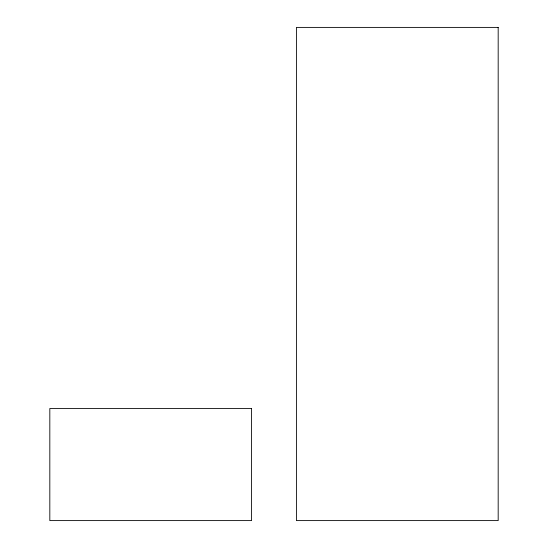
<?xml version="1.0" encoding="UTF-8"?>
<svg xmlns="http://www.w3.org/2000/svg" width="548" height="548" viewBox="0 0 548 548"><rect width="100%" height="100%" fill="white"/><g stroke="black" fill="none" stroke-linecap="round" stroke-linejoin="round"><path stroke-width="0.82" d="M498.18 27.4L296.42 27.4L296.42 520.6L498.18 520.6L498.18 27.4M251.58 408.507L49.82 408.507L49.82 520.6L251.58 520.6L251.58 408.507"/></g></svg>
